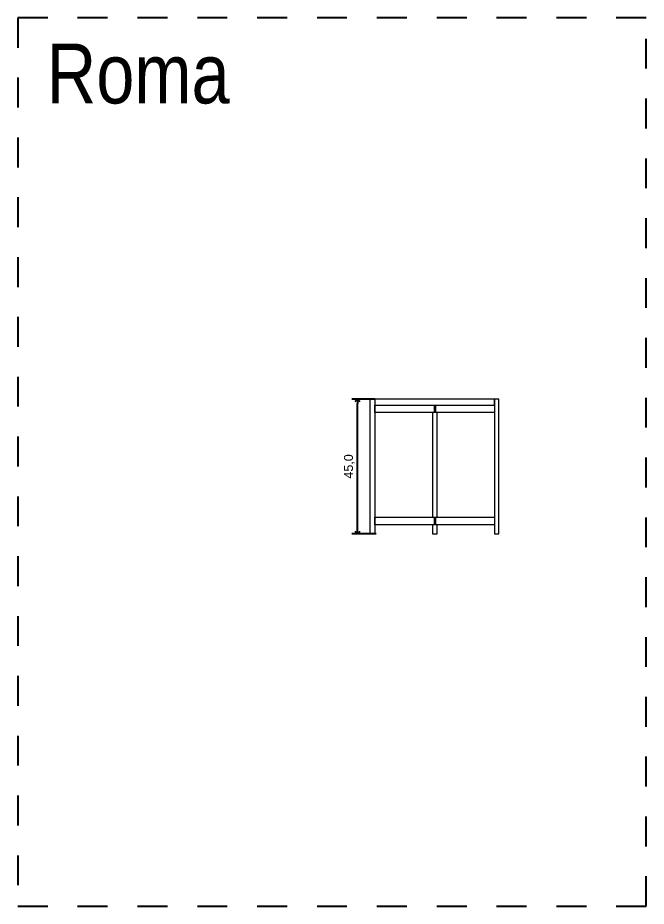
# Model space of a CAD drawing. Header units: millimetres. Extents: x 9178.3 to 9194.4, y -3701.7 to -3678.5.
# Drawn here: x 9187.52 to 9189.62, y -3701.749 to -3698.779 of the extents above; entities that cross this region are included whole.
import ezdxf

# ---------------------------------------------------------------- set-up
doc = ezdxf.new("R2010")
doc.units = ezdxf.units.MM
doc.header["$LTSCALE"] = 0.1
doc.linetypes.add('LÍNEAS_OCULTAS2', pattern=[4.7625, 3.175, -1.5875])
for name, color, linetype, lineweight in [('Carpinteria Perfil', 1, 'Continuous', 13), ('TEXTO', 2, 'Continuous', 9), ('Vista 2', 52, 'Continuous', 20), ('Vista 6', 250, 'Continuous', 5)]:
    doc.layers.add(name, color=color, linetype=linetype, lineweight=lineweight)
doc.layers.add('cotas', color=251, linetype='Continuous')
doc.layers.add('Proyecciones', color=40, linetype='LÍNEAS_OCULTAS2')
doc.styles.add('arial', font='arial.ttf')
doc.dimstyles.new('Copia(2) de 1.25', dxfattribs={"dimscale": 0.75, "dimtxt": 0.04, "dimasz": 0.02, "dimexe": 0.025, "dimexo": 0, "dimgap": 0.0125, "dimtad": 1, "dimdec": 1, "dimlfac": 100, "dimzin": 0, "dimtxsty": 'arial', "dimblk": 'OPEN90', "dimcen": 0.0125, "dimadec": 0, "dimazin": 0, "dimtm": 1e-09, "dimtfac": 1, "dimtdec": 1, "dimtofl": 0, "dimtmove": 0, "dimatfit": 3, "dimldrblk": 'DOT', "dimfxl": 1, "dimtolj": 1, "dimtzin": 0, "dimarcsym": 0})

# ---------------------------------------------------------------- blocks, each defined once
blk = doc.blocks.new('_Open90')
at = {"color": 0, "linetype": 'ByBlock', "lineweight": -2}
for p, q in [((0, 0), (-1, 0)), ((-0.5, 0.5), (0, 0)), ((0, 0), (-0.5, -0.5))]:
    blk.add_line(p, q, dxfattribs=at)
blk = doc.blocks.new('*D2533')
at = {"layer": 'cotas', "color": 0, "lineweight": -2, "ltscale": 0.01, "transparency": 16777216}
for p, q in [((9188.7132, -3700.0535), (9188.6367, -3700.0535)), ((9188.6554, -3700.4885), (9188.6554, -3700.0685)), ((9188.7182, -3700.5035), (9188.6367, -3700.5035))]:
    blk.add_line(p, q, dxfattribs=at)
at = {"layer": 'Defpoints', "color": 0, "ltscale": 0.01, "transparency": 16777216}
for p in [(9188.6554, -3700.0535), (9188.7132, -3700.0535), (9188.7182, -3700.5035)]:
    blk.add_point(p, dxfattribs=at)
at = {"layer": 'cotas', "color": 0, "lineweight": -2, "ltscale": 0.01, "transparency": 16777216, "xscale": 0.015, "yscale": 0.015, "zscale": 0.015}
for p, rotation in [((9188.6554, -3700.0535), 90), ((9188.6554, -3700.5035), 270)]:
    blk.add_blockref('_Open90', p, dxfattribs=dict(at, rotation=rotation))
at = {"layer": 'cotas', "color": 0, "ltscale": 0.01, "transparency": 16777216, "insert": (9188.628, -3700.2785), "char_height": 0.03, "attachment_point": 5, "rotation": 90, "style": 'arial'}
blk.add_mtext('\\A1;45,0', dxfattribs=at)
blk = doc.blocks.new('_DOT')
at = {"color": 0, "linetype": 'ByBlock'}
blk.add_line((-0.5, 0), (-1, 0), dxfattribs=at)
at = {"color": 0, "linetype": 'ByBlock', "const_width": 0.5}
blk.add_lwpolyline([(-0.25, 0, 1), (0.25, 0, 1)], format="xyb", close=True, dxfattribs=at)

msp = doc.modelspace()

# ---------------------------------------------------------------- linework, layer by layer
at = {"layer": 'Carpinteria Perfil', "ltscale": 0.1}
for points in [[(9188.7132, -3700.0535), (9188.7132, -3700.5035), (9188.6982, -3700.5035), (9188.6982, -3700.0535)], [(9189.1132, -3700.0535), (9189.1132, -3700.5035), (9189.1282, -3700.5035), (9189.1282, -3700.0535)], [(9188.7132, -3700.0735), (9189.1132, -3700.0735), (9189.1132, -3700.0985), (9188.7132, -3700.0985)], [(9188.7132, -3700.4485), (9189.1132, -3700.4485), (9189.1132, -3700.4735), (9188.7132, -3700.4735)]]:
    msp.add_lwpolyline(points, close=True, dxfattribs=at)
for points in [[(9188.9155, -3700.0985), (9188.9125, -3700.0985), (9188.9125, -3700.0735), (9188.9155, -3700.0735), (9188.9155, -3700.0985)], [(9188.9155, -3700.4735), (9188.9125, -3700.4735), (9188.9125, -3700.4485), (9188.9155, -3700.4485), (9188.9155, -3700.4735)]]:
    msp.add_lwpolyline(points, dxfattribs=at)
at = {"layer": 'Proyecciones', "color": 3, "ltscale": 0.1}
msp.add_lwpolyline([(9187.5202, -3698.7787), (9187.5202, -3701.7487), (9189.6202, -3701.7487), (9189.6202, -3698.7787), (9187.5202, -3698.7787)], dxfattribs=at)
at = {"layer": 'Vista 2', "ltscale": 0.1}
msp.add_lwpolyline([(9188.7132, -3700.0735), (9189.1132, -3700.0735), (9189.1132, -3700.0535), (9188.7132, -3700.0535), (9188.7132, -3700.0735), (9189.1082, -3700.0735)], dxfattribs=at)
at = {"layer": 'Vista 6', "ltscale": 0.1}
msp.add_lwpolyline([(9188.7352, -3700.0735), (9189.0912, -3700.0735)], dxfattribs=at)
for points in [[(9188.9065, -3700.0985), (9188.9065, -3700.4485), (9188.9215, -3700.4485), (9188.9215, -3700.0985)], [(9188.9065, -3700.4735), (9188.9065, -3700.5035), (9188.9215, -3700.5035), (9188.9215, -3700.4735)]]:
    msp.add_lwpolyline(points, close=True, dxfattribs=at)

# ---------------------------------------------------------------- texts
at = {"layer": 'TEXTO', "insert": (9187.6172, -3699.0678), "char_height": 0.2, "width": 0.063775, "attachment_point": 7}
msp.add_mtext('{\\fArial Narrow|b0|i0|c0|p34;Roma}', dxfattribs=at)

# ---------------------------------------------------------------- dimensions: what is measured, and where the dimension line sits
at = {"layer": 'cotas', "ltscale": 0.01}
dim = msp.add_linear_dim(base=(9188.6554, -3700.0535), p1=(9188.7182, -3700.5035), p2=(9188.7132, -3700.0535), angle=90, dimstyle='Copia(2) de 1.25', dxfattribs=at)
dim.commit()
dim.dimension.update_dxf_attribs({"geometry": '*D2533', "text_midpoint": (9188.628, -3700.2785)})

doc.saveas('drawing.dxf')
